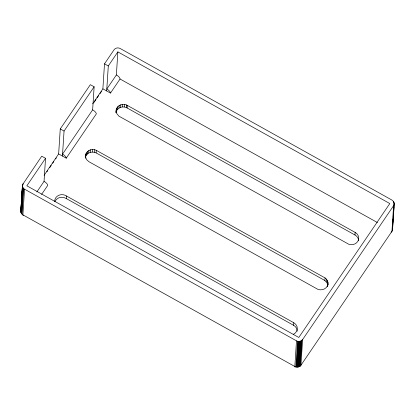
<?xml version="1.0" encoding="UTF-8"?>
<svg xmlns="http://www.w3.org/2000/svg" width="415" height="415" viewBox="0 0 415 415"><rect width="100%" height="100%" fill="white"/><g stroke="black" fill="none" stroke-linecap="round" stroke-linejoin="round"><path stroke-width="0.62" d="M116.127 111.583C115.474 105.892 122.809 102.453 127.291 105.379L355.546 232.633A7.403 6.656 3.7 0 1 357.912 241.182A7.403 6.656 3.7 0 1 348.828 244.285L118.83 116.096L116.579 113.279L116.127 111.583L116.06 112.621M23.473 215.214A4.441 0.913 -60.9 0 1 22.887 214.835L21.3 213.32L20.75 211.308L22.586 184.623L41.739 156.185L45.536 158.302L44.042 181.365L36.857 191.938M20.776 211.826L22.462 185.132M21.051 208.356L21.383 203.226M21.466 201.939L21.798 196.809M21.881 195.527L22.213 190.397M22.296 189.116L22.586 184.623M20.875 212.345L22.41 185.655M21.051 212.843L22.535 186.693M22.97 184.96L23.053 183.674M21.3 213.32L22.955 187.668L22.711 187.191M21.611 213.767L23.266 188.114L22.955 187.668M21.985 214.171L23.645 188.519L23.266 188.114M23.645 188.519L24.547 189.183L22.887 214.835L294.837 366.507C296.824 367.628 299.614 367.161 300.937 365.236L391.947 231.326L392.538 229.869L392.632 225.744M44.115 175.312L58.64 153.939L60.258 128.93L90.335 84.676L94.132 86.792L92.644 109.856L62.561 154.11A4.441 1.722 34.2 0 1 66.234 158.172L96.316 113.918A4.441 1.722 34.2 0 0 92.644 109.856M62.437 156.056L64.055 131.052L94.132 86.792M297.171 331.206A7.403 6.656 3.7 0 0 293.607 325.324L66.312 198.588L66.478 195.994A7.403 6.656 3.7 0 0 58.541 195.424A7.403 6.656 3.7 0 0 54.707 201.643M85.293 157.799C84.338 151.874 91.191 147.517 96.306 150.329L325.059 277.931C327.419 279.492 328.389 282.397 327.917 285.121M85.293 158.26L85.589 154.515M85.423 157.109L86.107 155.49L86.279 152.902M86.107 155.49L87.243 154.095L87.409 151.506M87.243 154.095L88.737 153.021L88.909 150.427M88.737 153.021L90.501 152.331L90.667 149.737M90.501 152.331L92.41 152.077L92.576 149.483M327.959 282.345L327.793 284.934L327.264 283.258L324.888 280.524L96.135 152.917L94.33 152.279L94.501 149.685M96.135 152.917L96.306 150.329M92.716 103.802L102.884 88.841L104.502 63.837L114.063 49.764C115.386 47.839 118.176 47.372 120.163 48.493L392.113 200.165L393.7 201.68L394.25 203.692L392.538 229.869M106.681 90.958L108.299 65.954L117.86 51.88L389.81 203.552L298.8 337.462L26.851 185.796L45.536 158.302M116.371 74.944A4.441 1.722 34.2 0 1 120.044 79.006L110.478 93.079A4.441 1.722 34.2 0 0 106.805 89.017L116.371 74.944L117.86 51.88M116.174 109.851L116.008 112.439L116.558 110.779L116.724 108.191M116.558 110.779L117.564 109.311L117.736 106.717M117.564 109.311L118.965 108.133L119.136 105.54M118.965 108.133L120.666 107.324L120.832 104.73M120.666 107.324L122.544 106.94L122.71 104.347M358.565 240.705A7.403 6.656 3.7 0 0 355.38 235.222L126.326 107.527L124.474 107.008L124.64 104.419M126.326 107.527L126.492 104.933M127.125 107.973L127.291 105.379M293.607 325.324L293.773 322.735L66.478 195.994M24.547 189.183L296.497 340.85L294.837 366.507A4.441 0.913 -60.9 0 0 295.636 366.72M295.9 366.938L297.555 341.286L296.497 340.85M296.466 367.057L298.126 341.405L297.555 341.286M297.041 367.109L298.701 341.457L300.937 340.99L302.597 339.584L393.607 205.669L394.25 203.692M297.622 367.093L299.282 341.441M298.198 367.01L299.853 341.358M298.748 366.86L300.408 341.208M299.277 366.647L300.937 340.99M299.765 366.372L301.425 340.715M300.211 366.04L301.871 340.388M302.597 339.584L300.937 365.236A4.441 1.722 34.2 0 1 299.734 365.989M324.888 280.524L325.059 277.931M326.273 281.749L326.444 279.16M327.264 283.258L327.43 280.665M327.445 286.796L327.985 284.083M354.975 235.03L355.141 232.442M393.622 202.961L393.7 201.68M393.607 205.669L391.947 231.326A4.441 1.722 34.2 0 1 391.086 232.068M392.798 223.177L393.046 219.328M393.213 216.765L393.462 212.916M393.627 210.353L393.835 207.147M394.043 203.936L394.126 202.655M392.414 230.377L394.224 203.174M20.75 211.308L20.926 210.275M327.513 285.759C325.884 289.276 321.423 290.676 317.9 289.369L88.986 161.741L86.491 159.557L85.391 156.242M46.874 171.836L47.606 170.762M49.79 167.551L51.242 165.409M52.7 163.261L53.794 161.658M55.615 158.976L56.341 157.907M94.205 102.199L96.021 99.522M97.115 97.914L98.573 95.772M100.025 93.629L101.483 91.487M41.604 194.412L47.715 185.422A4.441 1.722 34.2 0 0 44.042 181.365M122.544 106.94L124.474 107.008M298.126 341.405L298.701 341.457M92.41 152.077L94.33 152.279M104.502 63.837L108.299 65.954M120.044 79.006L377.443 222.565M102.884 88.841L110.478 93.079M60.258 128.93L64.055 131.052M58.64 153.939L66.234 158.172M55.034 201.394A7.403 6.656 3.7 0 1 66.312 198.588M293.773 322.735A7.403 6.656 3.7 0 1 293.504 334.257"/></g></svg>
